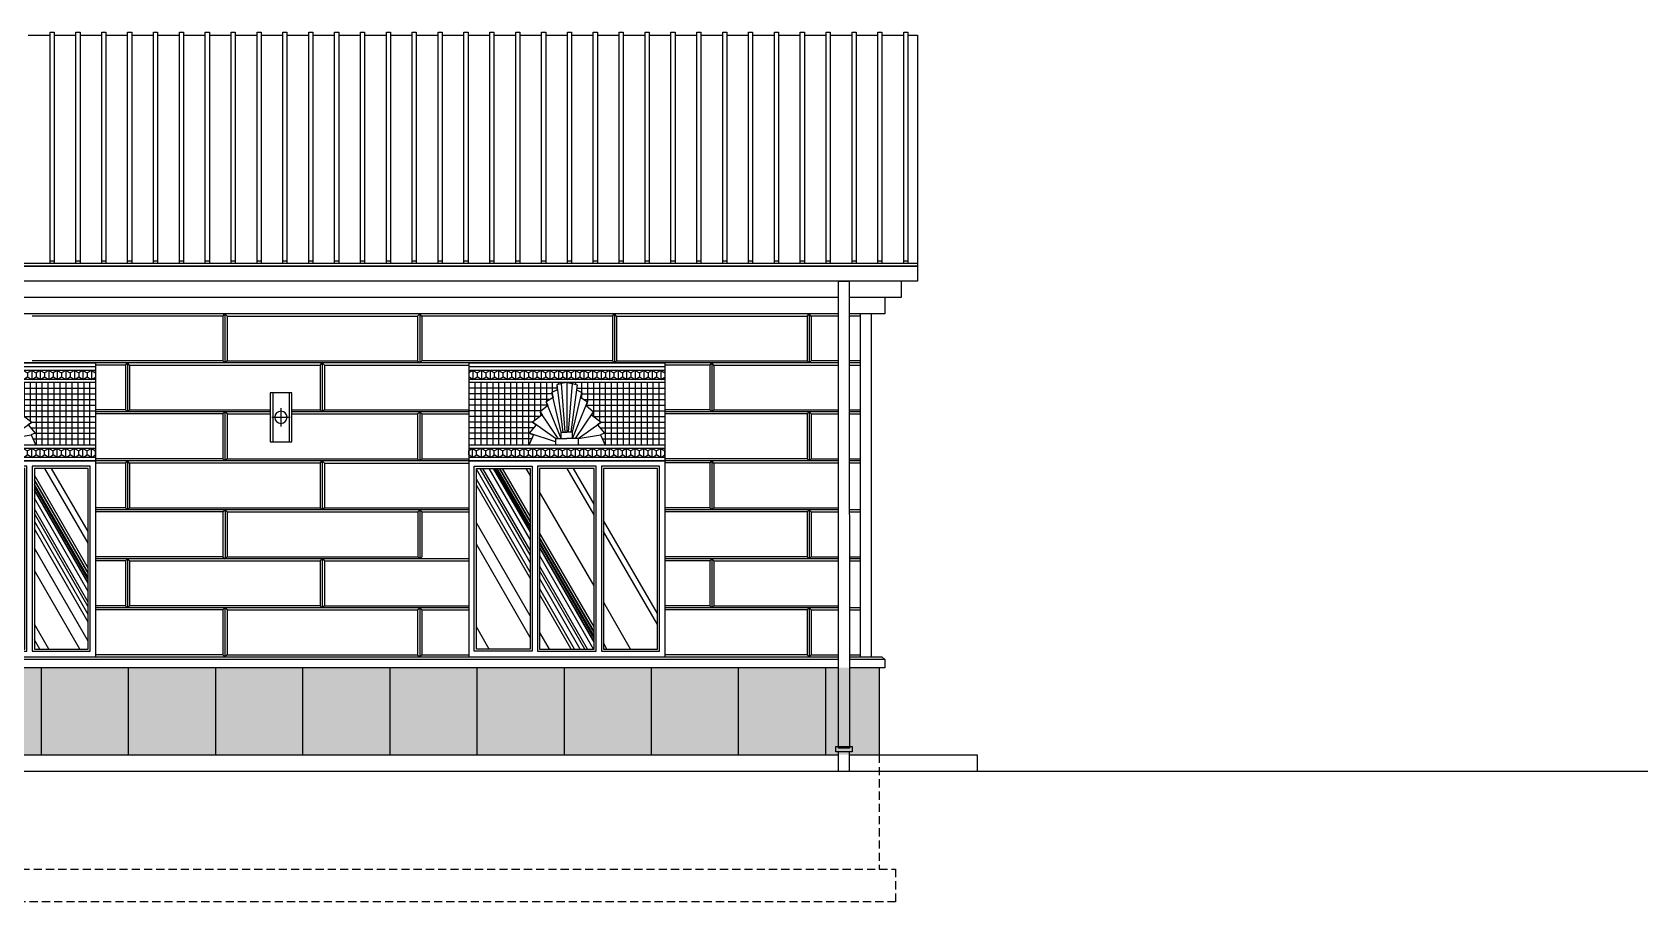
# Model space of a CAD drawing. Header units: inches. Extents: x -396 to 6197, y 197 to 563.
# Drawn here: x 2386 to 2979, y 197 to 517 of the extents above; entities that cross this region are included whole.
import ezdxf

# ---------------------------------------------------------------- set-up
doc = ezdxf.new("R2010")
doc.units = ezdxf.units.IN
doc.header["$LTSCALE"] = 24
doc.header["$MEASUREMENT"] = 0
doc.linetypes.add('HIDDEN2', pattern=[0.1875, 0.125, -0.0625])
for name, color, linetype in [('A-GLAZ EXT', 1, 'Continuous'), ('A-LINE_01', 1, 'Continuous'), ('A-LINE_02', 2, 'Continuous'), ('A-LINE_06', 6, 'Continuous'), ('A-LINE_08', 8, 'Continuous'), ('A-PATT BRCK', 252, 'Continuous'), ('A-PATT GLAZ', 252, 'Continuous'), ('A-PATT NICHIHA', 252, 'Continuous'), ('A-PATT ROOF', 252, 'Continuous'), ('A-PATT STONE', 1, 'Continuous')]:
    doc.layers.add(name, color=color, linetype=linetype)

# ---------------------------------------------------------------- blocks, each defined once
blk = doc.blocks.new('decor26')
at = {"color": 8}
for p, q in [((-3, 9), (-3, -9)), ((3, 9), (3, -9))]:
    blk.add_line(p, q, dxfattribs=at)
at = {"color": 252, "linetype": 'Continuous', "ltscale": 96}
for p, q in [((3.37, 0), (-3.37, 0)), ((0, 3.37), (0, -3.37))]:
    blk.add_line(p, q, dxfattribs=at)
blk.add_lwpolyline([(-4, 9), (4, 9), (4, -9), (-4, -9)], close=True)
blk.add_circle((0, 0), 2.25, dxfattribs=at)
blk = doc.blocks.new('sun panel 02')
for p, q in [((36, 34.5), (-36, 34.5)), ((36, 33.21), (-36, 33.21)), ((-34.48, 33.21), (-36, 32.3)), ((-34.48, 29.92), (-36, 30.83)), ((36, 29.92), (-36, 29.92)), ((-34.48, 33.21), (-34.48, 29.92)), ((-34.48, 33.21), (-32.91, 32.32)), ((-34.48, 29.92), (-32.91, 30.82)), ((-31.35, 33.21), (-32.93, 32.3)), ((-32.93, 32.32), (-32.93, 30.81)), ((-31.35, 29.92), (-32.93, 30.83)), ((-31.35, 33.21), (-31.35, 29.92)), ((-31.35, 33.21), (-29.78, 32.32)), ((-31.35, 29.92), (-29.78, 30.82)), ((-28.21, 33.21), (-29.79, 32.3)), ((-29.79, 32.32), (-29.79, 30.81)), ((-28.21, 29.92), (-29.79, 30.83)), ((-28.21, 33.21), (-28.21, 29.92)), ((-28.21, 33.21), (-26.64, 32.32)), ((-28.21, 29.92), (-26.64, 30.82)), ((-25.08, 33.21), (-26.66, 32.3)), ((-26.66, 32.32), (-26.66, 30.81)), ((-25.08, 29.92), (-26.66, 30.83)), ((-25.08, 33.21), (-25.08, 29.92)), ((-25.08, 33.21), (-23.51, 32.32)), ((-25.08, 29.92), (-23.51, 30.82)), ((-21.94, 33.21), (-23.52, 32.3)), ((-23.52, 32.32), (-23.52, 30.81)), ((-21.94, 29.92), (-23.52, 30.83)), ((-21.94, 33.21), (-21.94, 29.92)), ((-21.94, 33.21), (-20.38, 32.32)), ((-21.94, 29.92), (-20.38, 30.82)), ((-18.81, 33.21), (-20.39, 32.3)), ((-20.39, 32.32), (-20.39, 30.81)), ((-18.81, 29.92), (-20.39, 30.83)), ((-18.81, 33.21), (-18.81, 29.92)), ((-18.81, 33.21), (-17.24, 32.32)), ((-18.81, 29.92), (-17.24, 30.82)), ((-15.67, 33.21), (-17.25, 32.3)), ((-17.25, 32.32), (-17.25, 30.81)), ((-15.67, 29.92), (-17.25, 30.83)), ((-15.67, 33.21), (-15.67, 29.92)), ((-15.67, 33.21), (-14.11, 32.32)), ((-15.67, 29.92), (-14.11, 30.82)), ((-12.54, 33.21), (-14.12, 32.3)), ((-14.12, 32.32), (-14.12, 30.81)), ((-12.54, 29.92), (-14.12, 30.83)), ((-12.54, 33.21), (-12.54, 29.92)), ((-12.54, 33.21), (-10.97, 32.32)), ((-12.54, 29.92), (-10.97, 30.82)), ((-9.4, 33.21), (-10.98, 32.3)), ((-10.98, 32.32), (-10.98, 30.81)), ((-9.4, 29.92), (-10.98, 30.83)), ((-9.4, 33.21), (-9.4, 29.92)), ((-9.4, 33.21), (-7.84, 32.32)), ((-9.4, 29.92), (-7.84, 30.82)), ((-6.27, 33.21), (-7.85, 32.3)), ((-7.85, 32.32), (-7.85, 30.81)), ((-6.27, 29.92), (-7.85, 30.83)), ((-6.27, 33.21), (-6.27, 29.92)), ((-6.27, 33.21), (-4.7, 32.32)), ((-6.27, 29.92), (-4.7, 30.82)), ((-3.13, 33.21), (-4.71, 32.3)), ((-4.71, 32.32), (-4.71, 30.81)), ((-3.13, 29.92), (-4.71, 30.83)), ((-3.13, 33.21), (-3.13, 29.92)), ((-3.13, 33.21), (-1.57, 32.32)), ((-3.13, 29.92), (-1.57, 30.82)), ((0, 33.21), (-1.58, 32.3)), ((-1.58, 32.32), (-1.58, 30.81)), ((0, 29.92), (-1.58, 30.83)), ((0, 33.21), (0, 29.92)), ((0, 29.92), (0, 33.21)), ((0, 29.92), (0, 33.21)), ((0, 33.21), (0, 29.92)), ((0, 29.92), (0, 33.21)), ((0, 33.21), (1.58, 32.3)), ((0, 29.92), (1.58, 30.83)), ((3.13, 33.21), (1.57, 32.32)), ((3.13, 29.92), (1.57, 30.82)), ((1.58, 32.32), (1.58, 30.81)), ((3.13, 33.21), (3.13, 29.92)), ((3.13, 33.21), (4.71, 32.3)), ((3.13, 29.92), (4.71, 30.83)), ((6.27, 33.21), (4.7, 32.32)), ((6.27, 29.92), (4.7, 30.82)), ((4.71, 32.32), (4.71, 30.81)), ((6.27, 33.21), (6.27, 29.92)), ((6.27, 33.21), (7.85, 32.3)), ((6.27, 29.92), (7.85, 30.83)), ((9.4, 33.21), (7.84, 32.32)), ((9.4, 29.92), (7.84, 30.82)), ((7.85, 32.32), (7.85, 30.81)), ((9.4, 33.21), (9.4, 29.92)), ((9.4, 33.21), (10.98, 32.3)), ((9.4, 29.92), (10.98, 30.83)), ((12.54, 33.21), (10.97, 32.32)), ((12.54, 29.92), (10.97, 30.82)), ((10.98, 32.32), (10.98, 30.81)), ((12.54, 33.21), (12.54, 29.92)), ((12.54, 33.21), (14.12, 32.3)), ((12.54, 29.92), (14.12, 30.83)), ((15.67, 33.21), (14.11, 32.32)), ((15.67, 29.92), (14.11, 30.82)), ((14.12, 32.32), (14.12, 30.81)), ((15.67, 33.21), (15.67, 29.92)), ((15.67, 33.21), (17.25, 32.3)), ((15.67, 29.92), (17.25, 30.83)), ((18.81, 33.21), (17.24, 32.32)), ((18.81, 29.92), (17.24, 30.82)), ((17.25, 32.32), (17.25, 30.81)), ((18.81, 33.21), (18.81, 29.92)), ((18.81, 33.21), (20.39, 32.3)), ((18.81, 29.92), (20.39, 30.83)), ((21.94, 33.21), (20.38, 32.32)), ((21.94, 29.92), (20.38, 30.82)), ((20.39, 32.32), (20.39, 30.81)), ((21.94, 33.21), (21.94, 29.92)), ((21.94, 33.21), (23.52, 32.3)), ((21.94, 29.92), (23.52, 30.83)), ((25.08, 33.21), (23.51, 32.32)), ((25.08, 29.92), (23.51, 30.82)), ((23.52, 32.32), (23.52, 30.81)), ((25.08, 33.21), (25.08, 29.92)), ((25.08, 33.21), (26.66, 32.3)), ((25.08, 29.92), (26.66, 30.83)), ((28.21, 33.21), (26.64, 32.32)), ((28.21, 29.92), (26.64, 30.82)), ((26.66, 32.32), (26.66, 30.81)), ((28.21, 33.21), (28.21, 29.92)), ((28.21, 33.21), (29.79, 32.3)), ((28.21, 29.92), (29.79, 30.83)), ((31.35, 33.21), (29.78, 32.32)), ((31.35, 29.92), (29.78, 30.82)), ((29.79, 32.32), (29.79, 30.81)), ((31.35, 33.21), (31.35, 29.92)), ((31.35, 33.21), (32.93, 32.3)), ((31.35, 29.92), (32.93, 30.83)), ((34.48, 33.21), (32.91, 32.32)), ((34.48, 29.92), (32.91, 30.82)), ((32.93, 32.32), (32.93, 30.81)), ((34.48, 33.21), (34.48, 29.92)), ((34.48, 33.21), (36, 32.34)), ((34.48, 29.92), (36, 30.8)), ((-3.57, 26.69), (-36, 26.69)), ((-5.34, 24.62), (-36, 24.62)), ((-33.81, 28.76), (-33.81, 5.79)), ((-31.62, 28.76), (-31.62, 5.79)), ((-29.43, 28.76), (-29.43, 5.79)), ((-27.24, 28.76), (-27.24, 5.74)), ((-25.06, 28.76), (-25.06, 5.74)), ((-22.87, 28.76), (-22.87, 5.79)), ((-20.68, 28.76), (-20.68, 5.79)), ((-18.49, 28.76), (-18.49, 5.79)), ((-16.3, 28.76), (-16.3, 5.79)), ((-14.11, 28.76), (-14.11, 5.74)), ((-11.92, 28.76), (-11.92, 14.77)), ((-9.73, 28.76), (-9.73, 16.38)), ((-7.54, 28.76), (-7.54, 21.66)), ((-3.54, 26.1), (-5.47, 25.18)), ((-2.06, 10.51), (-5.47, 25.18)), ((-5.36, 28.76), (-5.36, 25.23)), ((-1.92, 28.44), (-3.73, 27.91)), ((-3.73, 27.91), (-1.43, 10.51)), ((-3.17, 28.76), (-3.17, 28.08)), ((-0.65, 10.51), (-2.02, 28.45)), ((0, 28.76), (-1.92, 28.44)), ((0, 28.76), (0, 10.51)), ((0.65, 10.51), (2.02, 28.45)), ((3.73, 27.91), (1.43, 10.51)), ((2.06, 10.51), (5.47, 25.18)), ((3.17, 28.76), (3.17, 28.08)), ((3.57, 26.69), (36, 26.69)), ((5.34, 24.62), (36, 24.62)), ((5.36, 28.76), (5.36, 25.23)), ((5.36, 24.7), (5.36, 23.14)), ((7.54, 28.76), (7.54, 21.66)), ((9.73, 28.76), (9.73, 16.38)), ((11.92, 28.76), (11.92, 14.77)), ((14.11, 28.76), (14.11, 5.74)), ((16.3, 28.76), (16.3, 5.79)), ((18.49, 28.76), (18.49, 5.79)), ((20.68, 28.76), (20.68, 5.79)), ((22.87, 28.76), (22.87, 5.79)), ((25.06, 28.76), (25.06, 5.74)), ((27.24, 28.76), (27.24, 5.74)), ((29.43, 28.76), (29.43, 5.79)), ((31.62, 28.76), (31.62, 5.79)), ((33.81, 28.76), (33.81, 5.79)), ((-6.22, 22.55), (-36, 22.55)), ((-7.07, 20.48), (-36, 20.48)), ((-9.32, 18.41), (-36, 18.41)), ((-7.02, 20.35), (-9.83, 17.99)), ((-3.21, 8.18), (-9.83, 17.99)), ((-5.09, 23.31), (-7.55, 21.65)), ((-2.08, 8.18), (-7.55, 21.65)), ((2.08, 8.18), (7.55, 21.65)), ((3.21, 8.18), (9.83, 17.99)), ((6.22, 22.55), (36, 22.55)), ((7.07, 20.48), (36, 20.48)), ((9.32, 18.41), (36, 18.41)), ((-9.79, 16.34), (-36, 16.34)), ((-12.6, 14.27), (-36, 14.27)), ((-12.13, 12.2), (-36, 12.2)), ((-11.23, 13.28), (-13.85, 10.14)), ((-9.07, 16.87), (-12.6, 14.27)), ((-4.16, 8.18), (-12.6, 14.27)), ((4.16, 8.18), (12.6, 14.27)), ((9.7, 16.34), (36, 16.34)), ((12.13, 12.2), (36, 12.2)), ((12.6, 14.27), (36, 14.27)), ((-13.85, 10.14), (-36, 10.14)), ((-12.99, 8.07), (-36, 8.07)), ((-12.3, 9.63), (-14, 5.79)), ((-4.16, 6.98), (-13.85, 10.14)), ((4.16, 8.18), (0, 8.18)), ((4.16, 8.18), (12.3, 9.63)), ((4.16, 8.18), (4.16, 5.79)), ((12.3, 9.63), (14, 5.79)), ((12.99, 8.07), (36, 8.07)), ((13.85, 10.14), (36, 10.14)), ((36, 4.58), (-36, 4.58)), ((-34.7, 4.58), (-36, 3.67)), ((-36, 2.18), (-36, 3.69)), ((-34.7, 1.29), (-36, 2.2)), ((36, 1.29), (-36, 1.29)), ((36, 0), (-36, 0)), ((-34.7, 1.29), (-34.7, 4.58)), ((-34.7, 4.58), (-33.14, 3.68)), ((-34.7, 1.29), (-33.14, 2.18)), ((-31.57, 4.58), (-33.15, 3.67)), ((-33.15, 2.18), (-33.15, 3.69)), ((-31.57, 1.29), (-33.15, 2.2)), ((-31.35, 1.29), (-31.35, 4.58)), ((-31.35, 4.58), (-29.78, 3.68)), ((-31.35, 1.29), (-29.78, 2.18)), ((-28.21, 4.58), (-29.79, 3.67)), ((-29.79, 2.18), (-29.79, 3.69)), ((-28.21, 1.29), (-29.79, 2.2)), ((-28.21, 1.29), (-28.21, 4.58)), ((-28.21, 4.58), (-26.64, 3.68)), ((-28.21, 1.29), (-26.64, 2.18)), ((-25.08, 4.58), (-26.66, 3.67)), ((-26.66, 2.18), (-26.66, 3.69)), ((-25.08, 1.29), (-26.66, 2.2)), ((-25.08, 1.29), (-25.08, 4.58)), ((-25.08, 4.58), (-23.51, 3.68)), ((-25.08, 1.29), (-23.51, 2.18)), ((-21.94, 4.58), (-23.52, 3.67)), ((-23.52, 2.18), (-23.52, 3.69)), ((-21.94, 1.29), (-23.52, 2.2)), ((-21.94, 1.29), (-21.94, 4.58)), ((-21.94, 4.58), (-20.38, 3.68)), ((-21.94, 1.29), (-20.38, 2.18)), ((-18.81, 4.58), (-20.39, 3.67)), ((-20.39, 2.18), (-20.39, 3.69)), ((-18.81, 1.29), (-20.39, 2.2)), ((-18.81, 1.29), (-18.81, 4.58)), ((-18.81, 4.58), (-17.24, 3.68)), ((-18.81, 1.29), (-17.24, 2.18)), ((-15.67, 4.58), (-17.25, 3.67)), ((-17.25, 2.18), (-17.25, 3.69)), ((-15.67, 1.29), (-17.25, 2.2)), ((-15.67, 1.29), (-15.67, 4.58)), ((-15.67, 4.58), (-14.11, 3.68)), ((-15.67, 1.29), (-14.11, 2.18)), ((-12.54, 4.58), (-14.12, 3.67)), ((-14.12, 2.18), (-14.12, 3.69)), ((-12.54, 1.29), (-14.12, 2.2)), ((-12.54, 1.29), (-12.54, 4.58)), ((-12.54, 4.58), (-10.97, 3.68)), ((-12.54, 1.29), (-10.97, 2.18)), ((-9.4, 4.58), (-10.98, 3.67)), ((-10.98, 2.18), (-10.98, 3.69)), ((-9.4, 1.29), (-10.98, 2.2)), ((-9.4, 1.29), (-9.4, 4.58)), ((-9.4, 4.58), (-7.84, 3.68)), ((-9.4, 1.29), (-7.84, 2.18)), ((-6.27, 4.58), (-7.85, 3.67)), ((-7.85, 2.18), (-7.85, 3.69)), ((-6.27, 1.29), (-7.85, 2.2)), ((-6.27, 1.29), (-6.27, 4.58)), ((-6.27, 4.58), (-4.7, 3.68)), ((-6.27, 1.29), (-4.7, 2.18)), ((-3.13, 4.58), (-4.71, 3.67)), ((-4.71, 2.18), (-4.71, 3.69)), ((-3.13, 1.29), (-4.71, 2.2)), ((-3.13, 1.29), (-3.13, 4.58)), ((-3.13, 4.58), (-1.57, 3.68)), ((-3.13, 1.29), (-1.57, 2.18)), ((0, 4.58), (-1.58, 3.67)), ((-1.58, 2.18), (-1.58, 3.69)), ((0, 1.29), (-1.58, 2.2)), ((0, 4.58), (0, 1.29)), ((0, 4.58), (0, 1.29)), ((0, 4.58), (0, 1.29)), ((0, 4.58), (1.58, 3.67)), ((0, 1.29), (1.58, 2.2)), ((3.13, 4.58), (1.57, 3.68)), ((3.13, 1.29), (1.57, 2.18)), ((1.58, 2.18), (1.58, 3.69)), ((3.13, 1.29), (3.13, 4.58)), ((3.13, 4.58), (4.71, 3.67)), ((3.13, 1.29), (4.71, 2.2)), ((6.27, 4.58), (4.7, 3.68)), ((6.27, 1.29), (4.7, 2.18)), ((4.71, 2.18), (4.71, 3.69)), ((6.27, 1.29), (6.27, 4.58)), ((6.27, 4.58), (7.85, 3.67)), ((6.27, 1.29), (7.85, 2.2)), ((9.4, 4.58), (7.84, 3.68)), ((9.4, 1.29), (7.84, 2.18)), ((7.85, 2.18), (7.85, 3.69)), ((9.4, 1.29), (9.4, 4.58)), ((9.4, 4.58), (10.98, 3.67)), ((9.4, 1.29), (10.98, 2.2)), ((12.54, 4.58), (10.97, 3.68)), ((12.54, 1.29), (10.97, 2.18)), ((10.98, 2.18), (10.98, 3.69)), ((12.54, 1.29), (12.54, 4.58)), ((12.54, 4.58), (14.12, 3.67)), ((12.54, 1.29), (14.12, 2.2)), ((15.67, 4.58), (14.11, 3.68)), ((15.67, 1.29), (14.11, 2.18)), ((14.12, 2.18), (14.12, 3.69)), ((15.67, 1.29), (15.67, 4.58)), ((15.67, 4.58), (17.25, 3.67)), ((15.67, 1.29), (17.25, 2.2)), ((18.81, 4.58), (17.24, 3.68)), ((18.81, 1.29), (17.24, 2.18)), ((17.25, 2.18), (17.25, 3.69)), ((18.81, 1.29), (18.81, 4.58)), ((18.81, 4.58), (20.39, 3.67)), ((18.81, 1.29), (20.39, 2.2)), ((21.94, 4.58), (20.38, 3.68)), ((21.94, 1.29), (20.38, 2.18)), ((20.39, 2.18), (20.39, 3.69)), ((21.94, 1.29), (21.94, 4.58)), ((21.94, 4.58), (23.52, 3.67)), ((21.94, 1.29), (23.52, 2.2)), ((25.08, 4.58), (23.51, 3.68)), ((25.08, 1.29), (23.51, 2.18)), ((23.52, 2.18), (23.52, 3.69)), ((25.08, 1.29), (25.08, 4.58)), ((25.08, 4.58), (26.66, 3.67)), ((25.08, 1.29), (26.66, 2.2)), ((28.21, 4.58), (26.64, 3.68)), ((28.21, 1.29), (26.64, 2.18)), ((26.66, 2.18), (26.66, 3.69)), ((28.21, 1.29), (28.21, 4.58)), ((28.21, 4.58), (29.79, 3.67)), ((28.21, 1.29), (29.79, 2.2)), ((31.35, 4.58), (29.78, 3.68)), ((31.35, 1.29), (29.78, 2.18)), ((29.79, 2.18), (29.79, 3.69)), ((31.35, 1.29), (31.35, 4.58)), ((31.35, 4.58), (32.93, 3.67)), ((31.35, 1.29), (32.93, 2.2)), ((34.48, 4.58), (32.91, 3.68)), ((34.48, 1.29), (32.91, 2.18)), ((32.93, 2.18), (32.93, 3.69)), ((34.48, 1.29), (34.48, 4.58)), ((34.48, 4.58), (36, 3.67)), ((34.48, 1.29), (36, 2.2)), ((36, 2.18), (36, 3.69))]:
    blk.add_line(p, q)
at = {"color": 1}
for p, q in [((36, 28.76), (-36, 28.76)), ((-4.16, 8.18), (0, 8.18)), ((-4.16, 8.18), (-4.16, 5.79)), ((-2.06, 10.51), (0, 10.51)), ((-2.06, 8.18), (-2.06, 10.51)), ((2.06, 10.51), (0, 10.51)), ((4.16, 8.18), (0, 8.18)), ((2.06, 8.18), (2.06, 10.51)), ((4.16, 8.18), (4.16, 5.79)), ((36, 5.74), (-36, 5.74))]:
    blk.add_line(p, q, dxfattribs=at)
for points in [[(0, 28.76), (-2.02, 28.41), (-3.73, 27.91), (-3.54, 26.1), (-5.47, 25.18), (-5.09, 23.31), (-7.55, 21.65), (-7.02, 20.35), (-9.83, 17.99), (-9.07, 16.87), (-12.6, 14.27), (-11.23, 13.28), (-13.85, 10.14), (-12.3, 9.63), (-14, 5.79)], [(0, 28.76), (2.02, 28.41), (3.73, 27.91), (3.54, 26.1), (5.47, 25.18), (5.09, 23.31), (7.55, 21.65), (7.02, 20.35), (9.83, 17.99), (9.07, 16.87), (12.6, 14.27), (11.23, 13.28), (13.85, 10.14), (12.3, 9.63), (14, 5.79)]]:
    blk.add_lwpolyline(points, dxfattribs=at)
blk = doc.blocks.new('window_03 72')
for points in [[(-48.75, 2.06), (-70, 2.06), (-70, 70), (-48.75, 70)], [(-46.75, 2.06), (-25.25, 2.06), (-25.25, 70), (-46.75, 70)], [(-23.25, 2.06), (-2, 2.06), (-2, 70), (-23.25, 70)]]:
    blk.add_lwpolyline(points, close=True)
at = {"color": 8}
for points in [[(-49.5, 2.81), (-69.25, 2.81), (-69.25, 69.25), (-49.5, 69.25)], [(-46, 2.81), (-26, 2.81), (-26, 69.25), (-46, 69.25)], [(-22.5, 2.81), (-2.75, 2.81), (-2.75, 69.25), (-22.5, 69.25)]]:
    blk.add_lwpolyline(points, close=True, dxfattribs=at)
blk = doc.blocks.new('DS-1')
at = {"layer": 'A-LINE_01'}
blk.add_lwpolyline([(0.03, 1.39), (0, 172.97), (4, 172.97), (4.03, 1.39)], close=True, dxfattribs=at)

msp = doc.modelspace()

# ---------------------------------------------------------------- hatches: boundary and pattern name
at = {"layer": 'A-PATT GLAZ'}
h = msp.add_hatch(dxfattribs=at)
h.set_pattern_fill('GLASS_3', color=256, scale=4, angle=75, pattern_type=2)
h.set_pattern_definition([(120, (13.72, 1e-13), (-62.3538, -36), []), (120, (9.083, 1.242), (-27.7128, -16), []), (120, (6.764, 1.86), (-62.0074, -35.8), []), (120, (8.696, 1.346), (-62.1806, -35.9), []), (120, (9.855, 1.035), (-62.3538, -36), []), (120, (5.22, 2.28), (-62.3538, -36), []), (120, (2.13, 3.106), (-62.3538, -36), []), (120, (5.99, 2.07), (-62.7002, -36.2), []), (120, (11.4, 0.62), (-62.3538, -36), []), (120, (12.56, 0.31), (-62.3538, -36), []), (120, (7.92, 1.55), (-62.3538, -36), []), (120, (10.63, 0.83), (-65.818, -38), []), (120, (11.79, 0.52), (-51.9615, -30), []), (120, (10.05, 0.98), (-62.3538, -36), []), (120, (11.6, 0.57), (-124.708, -72), []), (120, (11.014, 0.725), (-62.3538, -36), []), (120, (10.82, 0.78), (-62.3538, -36), []), (120, (4.06, 2.59), (-62.3538, -36), []), (120, (9.855, 1.035), (-62.3538, -36), []), (120, (12.37, 0.36), (-62.3538, -36), []), (120, (10.82, 0.78), (-62.3538, -36), [])])
h.paths.add_polyline_path([(2359.82, 356.28), (2340.08, 356.28), (2340.07, 289.84), (2359.82, 289.84)])
h.paths.add_polyline_path([(2383.32, 356.28), (2363.32, 356.28), (2363.33, 289.84), (2383.33, 289.84)])
h.paths.add_polyline_path([(2406.57, 356.28), (2386.82, 356.28), (2386.83, 289.84), (2406.58, 289.84)])
h = msp.add_hatch(dxfattribs=at)
h.set_pattern_fill('GLASS_3', color=256, scale=4, angle=75, pattern_type=2)
h.set_pattern_definition([(120, (20.78, 1e-13), (-62.3538, -36), []), (120, (16.14, 1.242), (-27.7128, -16), []), (120, (13.82, 1.86), (-62.0074, -35.8), []), (120, (15.755, 1.346), (-62.1806, -35.9), []), (120, (16.914, 1.035), (-62.3538, -36), []), (120, (12.28, 2.28), (-62.3538, -36), []), (120, (9.19, 3.106), (-62.3538, -36), []), (120, (13.05, 2.07), (-62.7002, -36.2), []), (120, (18.46, 0.62), (-62.3538, -36), []), (120, (19.62, 0.31), (-62.3538, -36), []), (120, (14.98, 1.55), (-62.3538, -36), []), (120, (17.69, 0.83), (-65.818, -38), []), (120, (18.846, 0.52), (-51.9615, -30), []), (120, (17.11, 0.98), (-62.3538, -36), []), (120, (18.65, 0.57), (-124.708, -72), []), (120, (18.07, 0.725), (-62.3538, -36), []), (120, (17.88, 0.78), (-62.3538, -36), []), (120, (11.12, 2.59), (-62.3538, -36), []), (120, (16.914, 1.035), (-62.3538, -36), []), (120, (19.425, 0.36), (-62.3538, -36), []), (120, (17.88, 0.78), (-62.3538, -36), [])])
h.paths.add_polyline_path([(2568.88, 356.28), (2549.13, 356.28), (2549.13, 289.84), (2568.88, 289.84)])
h.paths.add_polyline_path([(2592.38, 356.28), (2572.38, 356.28), (2572.39, 289.84), (2592.38, 289.84)])
h.paths.add_polyline_path([(2615.63, 356.28), (2595.88, 356.28), (2595.89, 289.84), (2615.63, 289.84)])
at = {"layer": 'A-PATT STONE'}
h = msp.add_hatch(dxfattribs=at)
h.set_pattern_fill('AR-SAND', color=256, scale=6)
h.set_pattern_definition([(37.5, (-14.628, 89.9), (-0.37796, 11.560943), [0, -9.12, 0, -10.2, 0, -9.75]), (7.5, (-14.628, 89.9), (10.61866, 16.93288), [0, -4.92, 0, -8.22, 0, -3.15]), (327.5, (-22.008, 89.9), (18.68485, 0.033954), [0, -3, 0, -10.8, 0, -14.1]), (317.5, (-22.008, 89.9), (18.03676, 5.26605), [0, -1.5, 0, -7.08, 0, -8.1])])
h.paths.add_polyline_path([(2697.09, 283.02), (2085.09, 283.02), (2085.09, 251.03), (2697.09, 251.03)])

# ---------------------------------------------------------------- linework, layer by layer
at = {"layer": 'A-LINE_01'}
for p, q in [((2711.09, 431.55), (2085.09, 431.55)), ((2705.09, 425.03), (2705.09, 419.03)), ((2682.09, 419.03), (2108.71, 419.03)), ((2705.09, 419.03), (2686.09, 419.03)), ((2699.09, 419.03), (2699.09, 413.03)), ((2682.09, 413.03), (2108.71, 413.03)), ((2699.09, 413.03), (2686.09, 413.03)), ((2108.74, 251.03), (2682.12, 251.03)), ((2682.12, 245.08), (2682.12, 252.08)), ((2686.12, 245.08), (2686.12, 252.08)), ((2686.12, 251.03), (2733.09, 251.03)), ((2733.09, 251.03), (2733.09, 245.03))]:
    msp.add_line(p, q, dxfattribs=at)
at = {"layer": 'A-LINE_01', "linetype": 'HIDDEN2'}
for p, q in [((2697.09, 251.03), (2697.09, 209.03)), ((1887.09, 209.03), (2703.09, 209.03)), ((2703.09, 209.03), (2703.09, 197.03)), ((2703.09, 197.03), (1887.09, 197.03))]:
    msp.add_line(p, q, dxfattribs=at)
at = {"layer": 'A-LINE_01'}
msp.add_lwpolyline([(2681.12, 254.08), (2687.12, 254.08), (2687.12, 252.08), (2681.12, 252.08)], close=True, dxfattribs=at)
at = {"layer": 'A-LINE_02'}
for p, q in [((2384.59, 515.53), (2392.59, 515.53)), ((2394.09, 515.53), (2402.09, 515.53)), ((2403.59, 515.53), (2411.59, 515.53)), ((2413.09, 515.53), (2421.09, 515.53)), ((2422.59, 515.53), (2430.59, 515.53)), ((2432.09, 515.53), (2440.09, 515.53)), ((2441.59, 515.53), (2449.59, 515.53)), ((2451.09, 515.53), (2459.09, 515.53)), ((2460.59, 515.53), (2468.59, 515.53)), ((2470.09, 515.53), (2478.09, 515.53)), ((2479.59, 515.53), (2487.59, 515.53)), ((2489.09, 515.53), (2497.09, 515.53)), ((2498.59, 515.53), (2506.59, 515.53)), ((2508.09, 515.53), (2516.09, 515.53)), ((2517.59, 515.53), (2525.59, 515.53)), ((2527.09, 515.53), (2535.09, 515.53)), ((2536.59, 515.53), (2544.59, 515.53)), ((2546.09, 515.53), (2554.09, 515.53)), ((2555.59, 515.53), (2563.59, 515.53)), ((2565.09, 515.53), (2573.09, 515.53)), ((2574.59, 515.53), (2582.59, 515.53)), ((2584.09, 515.53), (2592.09, 515.53)), ((2593.59, 515.53), (2601.59, 515.53)), ((2603.09, 515.53), (2611.09, 515.53)), ((2612.59, 515.53), (2620.59, 515.53)), ((2622.09, 515.53), (2630.09, 515.53)), ((2631.59, 515.53), (2639.59, 515.53)), ((2641.09, 515.53), (2649.09, 515.53)), ((2650.59, 515.53), (2658.59, 515.53)), ((2660.09, 515.53), (2668.09, 515.53)), ((2669.59, 515.53), (2677.59, 515.53)), ((2679.09, 515.53), (2687.09, 515.53)), ((2688.59, 515.53), (2696.59, 515.53)), ((2698.09, 515.53), (2706.09, 515.53)), ((2707.59, 515.53), (2711.09, 515.53)), ((2711.09, 515.53), (2711.09, 425.03)), ((2711.09, 430.61), (2085.09, 430.61)), ((2711.09, 425.03), (2085.09, 425.03)), ((2694.09, 413.03), (2694.09, 287.02)), ((2337.32, 395.02), (2409.32, 395.02)), ((2409.32, 395.02), (2409.32, 287.02)), ((2546.38, 395.02), (2618.38, 395.02)), ((2546.38, 395.02), (2546.38, 287.02)), ((2618.38, 395.02), (2618.38, 287.02)), ((2337.32, 359.03), (2409.32, 359.03)), ((2546.38, 359.03), (2618.38, 359.03)), ((2108.73, 287.02), (2682.12, 287.02)), ((2686.12, 287.02), (2698.09, 287.02)), ((2698.09, 287.02), (2699.09, 286.02)), ((2699.09, 286.02), (2699.09, 283.02)), ((2682.12, 283.02), (2108.73, 283.02)), ((2699.09, 283.02), (2686.12, 283.02)), ((2697.09, 283.02), (2697.09, 251.03))]:
    msp.add_line(p, q, dxfattribs=at)
at = {"layer": 'A-LINE_06'}
msp.add_line((1749.09, 245.03), (2979.27, 245.03), dxfattribs=at)
at = {"layer": 'A-LINE_08'}
for p, q in [((2711.09, 430.42), (2085.09, 430.42)), ((2682.12, 286.02), (2108.73, 286.02)), ((2699.09, 286.02), (2686.12, 286.02)), ((2389.33, 282.88), (2389.33, 250.88)), ((2421.33, 282.88), (2421.33, 250.88)), ((2421.33, 282.88), (2421.33, 250.88)), ((2453.33, 282.88), (2453.33, 250.88)), ((2485.33, 282.88), (2485.33, 250.88)), ((2517.33, 282.88), (2517.33, 250.88)), ((2549.33, 282.88), (2549.33, 250.88)), ((2549.33, 282.88), (2549.33, 250.88)), ((2581.33, 282.88), (2581.33, 250.88)), ((2613.33, 282.88), (2613.33, 250.88)), ((2645.33, 282.88), (2645.33, 250.88)), ((2677.33, 282.88), (2677.33, 250.88))]:
    msp.add_line(p, q, dxfattribs=at)
at = {"layer": 'A-PATT NICHIHA'}
for p, q in [((2456.07, 412.27), (2386.07, 412.27)), ((2456.07, 412.27), (2456.82, 413.02)), ((2456.07, 412.27), (2456.07, 395.77)), ((2456.82, 413.02), (2456.82, 395.02)), ((2457.57, 412.27), (2456.82, 413.02)), ((2457.57, 412.27), (2457.57, 395.77)), ((2457.57, 412.27), (2527.57, 412.27)), ((2527.57, 412.27), (2528.32, 413.02)), ((2527.57, 412.27), (2527.57, 395.77)), ((2528.32, 413.02), (2528.32, 395.02)), ((2529.07, 412.27), (2528.32, 413.02)), ((2529.07, 412.27), (2529.07, 395.77)), ((2599.07, 412.27), (2529.07, 412.27)), ((2599.07, 412.27), (2599.82, 413.02)), ((2599.07, 412.27), (2599.07, 395.77)), ((2599.82, 413.02), (2599.82, 395.02)), ((2600.57, 412.27), (2599.82, 413.02)), ((2600.57, 412.27), (2600.57, 395.77)), ((2600.57, 412.27), (2670.57, 412.27)), ((2670.57, 412.27), (2671.32, 413.02)), ((2670.57, 412.27), (2670.57, 395.77)), ((2671.32, 413.02), (2671.32, 395.02)), ((2672.07, 412.27), (2671.32, 413.02)), ((2672.07, 412.27), (2672.07, 395.77)), ((2682.09, 412.27), (2672.07, 412.27)), ((2690.09, 412.27), (2686.09, 412.27)), ((2690.09, 413.03), (2690.09, 287.02)), ((2682.1, 395.02), (2108.71, 395.02)), ((2456.07, 395.77), (2386.07, 395.77)), ((2420.32, 394.25), (2409.32, 394.25)), ((2420.32, 394.25), (2421.07, 395)), ((2420.32, 394.25), (2420.32, 377.75)), ((2421.07, 395), (2421.07, 377)), ((2421.82, 394.25), (2421.07, 395)), ((2421.82, 394.25), (2421.82, 377.75)), ((2421.82, 394.25), (2491.82, 394.25)), ((2456.07, 395.77), (2456.82, 395.02)), ((2457.57, 395.77), (2456.82, 395.02)), ((2457.57, 395.77), (2527.57, 395.77)), ((2491.82, 394.25), (2492.57, 395)), ((2491.82, 394.25), (2491.82, 377.75)), ((2492.57, 395), (2492.57, 377)), ((2493.32, 394.25), (2492.57, 395)), ((2493.32, 394.25), (2493.32, 377.75)), ((2493.32, 394.25), (2546.38, 394.25)), ((2527.57, 395.77), (2528.32, 395.02)), ((2529.07, 395.77), (2528.32, 395.02)), ((2599.07, 395.77), (2529.07, 395.77)), ((2599.07, 395.77), (2599.82, 395.02)), ((2600.57, 395.77), (2599.82, 395.02)), ((2600.57, 395.77), (2670.57, 395.77)), ((2634.82, 394.25), (2618.38, 394.25)), ((2634.82, 394.25), (2635.57, 395)), ((2634.82, 394.25), (2634.82, 377.75)), ((2635.57, 395), (2635.57, 377)), ((2636.32, 394.25), (2635.57, 395)), ((2636.32, 394.25), (2636.32, 377.75)), ((2636.32, 394.25), (2682.1, 394.25)), ((2670.57, 395.77), (2671.32, 395.02)), ((2672.07, 395.77), (2671.32, 395.02)), ((2682.1, 395.77), (2672.07, 395.77)), ((2690.09, 395.77), (2686.1, 395.77)), ((2690.09, 395.02), (2686.1, 395.02)), ((2686.1, 394.25), (2690.09, 394.25)), ((2420.32, 377.75), (2409.32, 377.75)), ((2473.39, 377.02), (2409.32, 377.02)), ((2456.07, 376.27), (2409.32, 376.27)), ((2420.32, 377.75), (2421.07, 377)), ((2421.82, 377.75), (2421.07, 377)), ((2421.82, 377.75), (2473.39, 377.75)), ((2456.07, 376.27), (2456.82, 377.02)), ((2456.07, 376.27), (2456.07, 359.77)), ((2456.82, 377.02), (2456.82, 359.02)), ((2457.57, 376.27), (2456.82, 377.02)), ((2457.57, 376.27), (2457.57, 359.77)), ((2457.57, 376.27), (2473.39, 376.27)), ((2481.39, 377.75), (2491.82, 377.75)), ((2546.38, 377.02), (2481.39, 377.02)), ((2481.39, 376.27), (2527.57, 376.27)), ((2491.82, 377.75), (2492.57, 377)), ((2493.32, 377.75), (2492.57, 377)), ((2493.32, 377.75), (2546.38, 377.75)), ((2527.57, 376.27), (2528.32, 377.02)), ((2527.57, 376.27), (2527.57, 359.77)), ((2528.32, 377.02), (2528.32, 359.02)), ((2529.07, 376.27), (2528.32, 377.02)), ((2529.07, 376.27), (2529.07, 359.77)), ((2529.07, 376.27), (2546.38, 376.27)), ((2634.82, 377.75), (2618.38, 377.75)), ((2682.1, 377.02), (2618.38, 377.02)), ((2670.57, 376.27), (2618.38, 376.27)), ((2634.82, 377.75), (2635.57, 377)), ((2636.32, 377.75), (2635.57, 377)), ((2636.32, 377.75), (2682.1, 377.75)), ((2670.57, 376.27), (2671.32, 377.02)), ((2670.57, 376.27), (2670.57, 359.77)), ((2671.32, 377.02), (2671.32, 359.02)), ((2672.07, 376.27), (2671.32, 377.02)), ((2672.07, 376.27), (2672.07, 359.77)), ((2672.07, 376.27), (2682.1, 376.27)), ((2686.1, 377.75), (2690.09, 377.75)), ((2690.09, 377.02), (2686.1, 377.02)), ((2686.1, 376.27), (2690.09, 376.27)), ((2456.07, 359.77), (2409.32, 359.77)), ((2546.38, 359.02), (2409.32, 359.02)), ((2420.32, 358.25), (2409.32, 358.25)), ((2420.32, 358.25), (2421.07, 359)), ((2420.32, 358.25), (2420.32, 341.75)), ((2421.07, 359), (2421.07, 341)), ((2421.82, 358.25), (2421.07, 359)), ((2421.82, 358.25), (2421.82, 341.75)), ((2491.82, 358.25), (2421.82, 358.25)), ((2456.07, 359.77), (2456.82, 359.02)), ((2457.57, 359.77), (2456.82, 359.02)), ((2457.57, 359.77), (2527.57, 359.77)), ((2491.82, 358.25), (2492.57, 359)), ((2491.82, 358.25), (2491.82, 341.75)), ((2492.57, 359), (2492.57, 341)), ((2493.32, 358.25), (2492.57, 359)), ((2493.32, 358.25), (2493.32, 341.75)), ((2493.32, 358.25), (2546.38, 358.25)), ((2527.57, 359.77), (2528.32, 359.02)), ((2529.07, 359.77), (2528.32, 359.02)), ((2529.07, 359.77), (2546.38, 359.77)), ((2670.57, 359.77), (2618.38, 359.77)), ((2682.1, 359.02), (2618.38, 359.02)), ((2634.82, 358.27), (2618.38, 358.27)), ((2634.82, 358.25), (2635.57, 359)), ((2634.82, 358.25), (2634.82, 341.75)), ((2635.57, 359), (2635.57, 341)), ((2636.32, 358.25), (2635.57, 359)), ((2636.32, 358.27), (2682.1, 358.27)), ((2636.32, 358.25), (2636.32, 341.75)), ((2670.57, 359.77), (2671.32, 359.02)), ((2672.07, 359.77), (2671.32, 359.02)), ((2672.07, 359.77), (2682.1, 359.77)), ((2686.1, 359.77), (2690.09, 359.77)), ((2690.09, 359.02), (2686.1, 359.02)), ((2686.1, 358.27), (2690.09, 358.27)), ((2420.32, 341.75), (2409.32, 341.75)), ((2546.38, 341.02), (2409.32, 341.02)), ((2456.09, 340.27), (2409.32, 340.27)), ((2420.32, 341.75), (2421.07, 341)), ((2421.82, 341.75), (2421.07, 341)), ((2421.82, 341.75), (2491.82, 341.75)), ((2456.09, 340.27), (2456.84, 341.02)), ((2456.09, 340.27), (2456.09, 323.77)), ((2456.84, 341.02), (2456.84, 323.02)), ((2457.59, 340.27), (2456.84, 341.02)), ((2457.59, 340.27), (2457.59, 323.77)), ((2457.59, 340.27), (2527.59, 340.27)), ((2491.82, 341.75), (2492.57, 341)), ((2493.32, 341.75), (2492.57, 341)), ((2493.32, 341.75), (2546.38, 341.75)), ((2527.59, 340.27), (2528.34, 341.02)), ((2527.59, 340.27), (2527.59, 323.77)), ((2528.34, 341.02), (2528.34, 323.02)), ((2529.09, 340.27), (2528.34, 341.02)), ((2529.09, 340.27), (2529.09, 323.77)), ((2529.09, 340.27), (2546.38, 340.27)), ((2634.82, 341.77), (2618.38, 341.77)), ((2682.11, 341.02), (2618.38, 341.02)), ((2670.57, 340.28), (2618.38, 340.28)), ((2634.82, 341.75), (2635.57, 341)), ((2636.32, 341.75), (2635.57, 341)), ((2636.32, 341.77), (2682.1, 341.77)), ((2670.59, 340.27), (2671.34, 341.02)), ((2670.59, 340.27), (2670.59, 323.77)), ((2671.34, 341.02), (2671.34, 323.02)), ((2672.09, 340.27), (2671.34, 341.02)), ((2672.07, 340.28), (2682.1, 340.28)), ((2672.09, 340.27), (2672.09, 323.77)), ((2686.1, 340.28), (2690.09, 340.28)), ((2690.09, 341.02), (2686.11, 341.02)), ((2456.09, 323.77), (2409.32, 323.77)), ((2546.38, 323.02), (2409.32, 323.02)), ((2420.32, 322.25), (2409.32, 322.25)), ((2420.32, 322.25), (2421.07, 323)), ((2420.32, 322.25), (2420.32, 305.75)), ((2421.07, 323), (2421.07, 305)), ((2421.82, 322.25), (2421.07, 323)), ((2421.82, 322.25), (2421.82, 305.75)), ((2421.82, 322.25), (2491.82, 322.25)), ((2456.09, 323.77), (2456.84, 323.02)), ((2457.59, 323.77), (2456.84, 323.02)), ((2457.59, 323.77), (2527.59, 323.77)), ((2491.82, 322.25), (2492.57, 323)), ((2491.82, 322.25), (2491.82, 305.75)), ((2492.57, 323), (2492.57, 305)), ((2493.32, 322.25), (2492.57, 323)), ((2493.32, 322.25), (2493.32, 305.75)), ((2493.32, 322.25), (2546.38, 322.25)), ((2527.59, 323.77), (2528.34, 323.02)), ((2529.09, 323.77), (2528.34, 323.02)), ((2670.57, 323.78), (2618.38, 323.78)), ((2682.11, 323.02), (2618.38, 323.02)), ((2634.82, 322.25), (2618.38, 322.25)), ((2634.82, 322.25), (2635.57, 323)), ((2634.82, 322.25), (2634.82, 305.75)), ((2635.57, 323), (2635.57, 305)), ((2636.32, 322.25), (2635.57, 323)), ((2636.32, 322.25), (2636.32, 305.75)), ((2636.32, 322.25), (2682.1, 322.25)), ((2670.59, 323.77), (2671.34, 323.02)), ((2672.09, 323.77), (2671.34, 323.02)), ((2672.07, 323.78), (2682.1, 323.78)), ((2686.1, 323.78), (2690.09, 323.78)), ((2686.1, 322.25), (2690.09, 322.25)), ((2690.09, 323.02), (2686.11, 323.02)), ((2420.32, 305.75), (2409.32, 305.75)), ((2546.38, 305.02), (2409.32, 305.02)), ((2456.07, 304.27), (2409.32, 304.27)), ((2420.32, 305.75), (2421.07, 305)), ((2421.82, 305.75), (2421.07, 305)), ((2491.82, 305.75), (2421.82, 305.75)), ((2456.07, 304.27), (2456.82, 305.02)), ((2456.07, 304.27), (2456.07, 287.77)), ((2456.82, 305.02), (2456.82, 287.02)), ((2457.57, 304.27), (2456.82, 305.02)), ((2457.57, 304.27), (2457.57, 287.77)), ((2457.57, 304.27), (2527.57, 304.27)), ((2491.82, 305.75), (2492.57, 305)), ((2493.32, 305.75), (2492.57, 305)), ((2493.32, 305.75), (2546.38, 305.75)), ((2527.57, 304.27), (2528.32, 305.02)), ((2527.57, 304.27), (2527.57, 287.77)), ((2528.32, 305.02), (2528.32, 287.02)), ((2529.07, 304.27), (2528.32, 305.02)), ((2529.07, 304.27), (2529.07, 287.77)), ((2529.07, 304.27), (2546.38, 304.27)), ((2634.82, 305.75), (2618.38, 305.75)), ((2682.11, 305.02), (2618.38, 305.02)), ((2670.57, 304.27), (2618.38, 304.27)), ((2634.82, 305.75), (2635.57, 305)), ((2636.32, 305.75), (2635.57, 305)), ((2636.32, 305.75), (2682.1, 305.75)), ((2670.57, 304.27), (2671.32, 305.02)), ((2670.57, 304.27), (2670.57, 287.77)), ((2671.32, 305.02), (2671.32, 287.02)), ((2672.07, 304.27), (2671.32, 305.02)), ((2672.07, 304.27), (2672.07, 287.77)), ((2672.07, 304.27), (2682.1, 304.27)), ((2686.1, 304.27), (2690.09, 304.27)), ((2690.09, 305.02), (2686.11, 305.02)), ((2456.07, 287.77), (2409.32, 287.77)), ((2456.07, 287.77), (2456.82, 287.02)), ((2457.57, 287.77), (2456.82, 287.02)), ((2457.57, 287.77), (2527.57, 287.77)), ((2527.57, 287.77), (2528.32, 287.02)), ((2529.07, 287.77), (2528.32, 287.02)), ((2529.07, 287.77), (2546.38, 287.77)), ((2670.57, 287.77), (2618.38, 287.77)), ((2670.57, 287.77), (2671.32, 287.02)), ((2672.07, 287.77), (2671.32, 287.02)), ((2672.07, 287.77), (2682.1, 287.77)), ((2686.1, 287.77), (2690.09, 287.77))]:
    msp.add_line(p, q, dxfattribs=at)
at = {"layer": 'A-PATT ROOF'}
for p, q in [((2392.59, 432.55), (2394.09, 432.55)), ((2402.09, 432.55), (2403.59, 432.55)), ((2411.59, 432.55), (2413.09, 432.55)), ((2421.09, 432.55), (2422.59, 432.55)), ((2430.59, 432.55), (2432.09, 432.55)), ((2440.09, 432.55), (2441.59, 432.55)), ((2449.59, 432.55), (2451.09, 432.55)), ((2459.09, 432.55), (2460.59, 432.55)), ((2468.59, 432.55), (2470.09, 432.55)), ((2478.09, 432.55), (2479.59, 432.55)), ((2487.59, 432.55), (2489.09, 432.55)), ((2497.09, 432.55), (2498.59, 432.55)), ((2506.59, 432.55), (2508.09, 432.55)), ((2516.09, 432.55), (2517.59, 432.55)), ((2525.59, 432.55), (2527.09, 432.55)), ((2535.09, 432.55), (2536.59, 432.55)), ((2544.59, 432.55), (2546.09, 432.55)), ((2554.09, 432.55), (2555.59, 432.55)), ((2563.59, 432.55), (2565.09, 432.55)), ((2573.09, 432.55), (2574.59, 432.55)), ((2582.59, 432.55), (2584.09, 432.55)), ((2592.09, 432.55), (2593.59, 432.55)), ((2601.59, 432.55), (2603.09, 432.55)), ((2611.09, 432.55), (2612.59, 432.55)), ((2620.59, 432.55), (2622.09, 432.55)), ((2630.09, 432.55), (2631.59, 432.55)), ((2639.59, 432.55), (2641.09, 432.55)), ((2649.09, 432.55), (2650.59, 432.55)), ((2658.59, 432.55), (2660.09, 432.55)), ((2668.09, 432.55), (2669.59, 432.55)), ((2677.59, 432.55), (2679.09, 432.55)), ((2687.09, 432.55), (2688.59, 432.55)), ((2696.59, 432.55), (2698.09, 432.55)), ((2706.09, 432.55), (2707.59, 432.55))]:
    msp.add_line(p, q, dxfattribs=at)
for points in [[(2392.59, 516.53), (2394.09, 516.53), (2394.09, 431.55), (2392.59, 431.55)], [(2402.09, 516.53), (2403.59, 516.53), (2403.59, 431.55), (2402.09, 431.55)], [(2411.59, 516.53), (2413.09, 516.53), (2413.09, 431.55), (2411.59, 431.55)], [(2421.09, 516.53), (2422.59, 516.53), (2422.59, 431.55), (2421.09, 431.55)], [(2430.59, 516.53), (2432.09, 516.53), (2432.09, 431.55), (2430.59, 431.55)], [(2440.09, 516.53), (2441.59, 516.53), (2441.59, 431.55), (2440.09, 431.55)], [(2449.59, 516.53), (2451.09, 516.53), (2451.09, 431.55), (2449.59, 431.55)], [(2459.09, 516.53), (2460.59, 516.53), (2460.59, 431.55), (2459.09, 431.55)], [(2468.59, 516.53), (2470.09, 516.53), (2470.09, 431.55), (2468.59, 431.55)], [(2478.09, 516.53), (2479.59, 516.53), (2479.59, 431.55), (2478.09, 431.55)], [(2487.59, 516.53), (2489.09, 516.53), (2489.09, 431.55), (2487.59, 431.55)], [(2497.09, 516.53), (2498.59, 516.53), (2498.59, 431.55), (2497.09, 431.55)], [(2506.59, 516.53), (2508.09, 516.53), (2508.09, 431.55), (2506.59, 431.55)], [(2516.09, 516.53), (2517.59, 516.53), (2517.59, 431.55), (2516.09, 431.55)], [(2525.59, 516.53), (2527.09, 516.53), (2527.09, 431.55), (2525.59, 431.55)], [(2535.09, 516.53), (2536.59, 516.53), (2536.59, 431.55), (2535.09, 431.55)], [(2544.59, 516.53), (2546.09, 516.53), (2546.09, 431.55), (2544.59, 431.55)], [(2554.09, 516.53), (2555.59, 516.53), (2555.59, 431.55), (2554.09, 431.55)], [(2563.59, 516.53), (2565.09, 516.53), (2565.09, 431.55), (2563.59, 431.55)], [(2573.09, 516.53), (2574.59, 516.53), (2574.59, 431.55), (2573.09, 431.55)], [(2582.59, 516.53), (2584.09, 516.53), (2584.09, 431.55), (2582.59, 431.55)], [(2592.09, 516.53), (2593.59, 516.53), (2593.59, 431.55), (2592.09, 431.55)], [(2601.59, 516.53), (2603.09, 516.53), (2603.09, 431.55), (2601.59, 431.55)], [(2611.09, 516.53), (2612.59, 516.53), (2612.59, 431.55), (2611.09, 431.55)], [(2620.59, 516.53), (2622.09, 516.53), (2622.09, 431.55), (2620.59, 431.55)], [(2630.09, 516.53), (2631.59, 516.53), (2631.59, 431.55), (2630.09, 431.55)], [(2639.59, 516.53), (2641.09, 516.53), (2641.09, 431.55), (2639.59, 431.55)], [(2649.09, 516.53), (2650.59, 516.53), (2650.59, 431.55), (2649.09, 431.55)], [(2658.59, 516.53), (2660.09, 516.53), (2660.09, 431.55), (2658.59, 431.55)], [(2668.09, 516.53), (2669.59, 516.53), (2669.59, 431.55), (2668.09, 431.55)], [(2677.59, 516.53), (2679.09, 516.53), (2679.09, 431.55), (2677.59, 431.55)], [(2687.09, 516.53), (2688.59, 516.53), (2688.59, 431.55), (2687.09, 431.55)], [(2696.59, 516.53), (2698.09, 516.53), (2698.09, 431.55), (2696.59, 431.55)], [(2706.09, 516.53), (2707.59, 516.53), (2707.59, 431.55), (2706.09, 431.55)]]:
    msp.add_lwpolyline(points, close=True, dxfattribs=at)

# ---------------------------------------------------------------- block references
at = {"layer": 'A-GLAZ EXT'}
for p in [(2409.32, 287.03), (2618.38, 287.03)]:
    msp.add_blockref('window_03 72', p, dxfattribs=at)
at = {"layer": 'A-LINE_01'}
msp.add_blockref('DS-1', (2682.09, 252.06), dxfattribs=at)
at = {"layer": 'A-LINE_01', "xscale": -1}
msp.add_blockref('decor26', (2477.39, 375.04), dxfattribs=at)
at = {"layer": 'A-PATT BRCK'}
for p in [(2373.32, 359.03), (2582.38, 359.03)]:
    msp.add_blockref('sun panel 02', p, dxfattribs=at)

doc.saveas('drawing.dxf')
